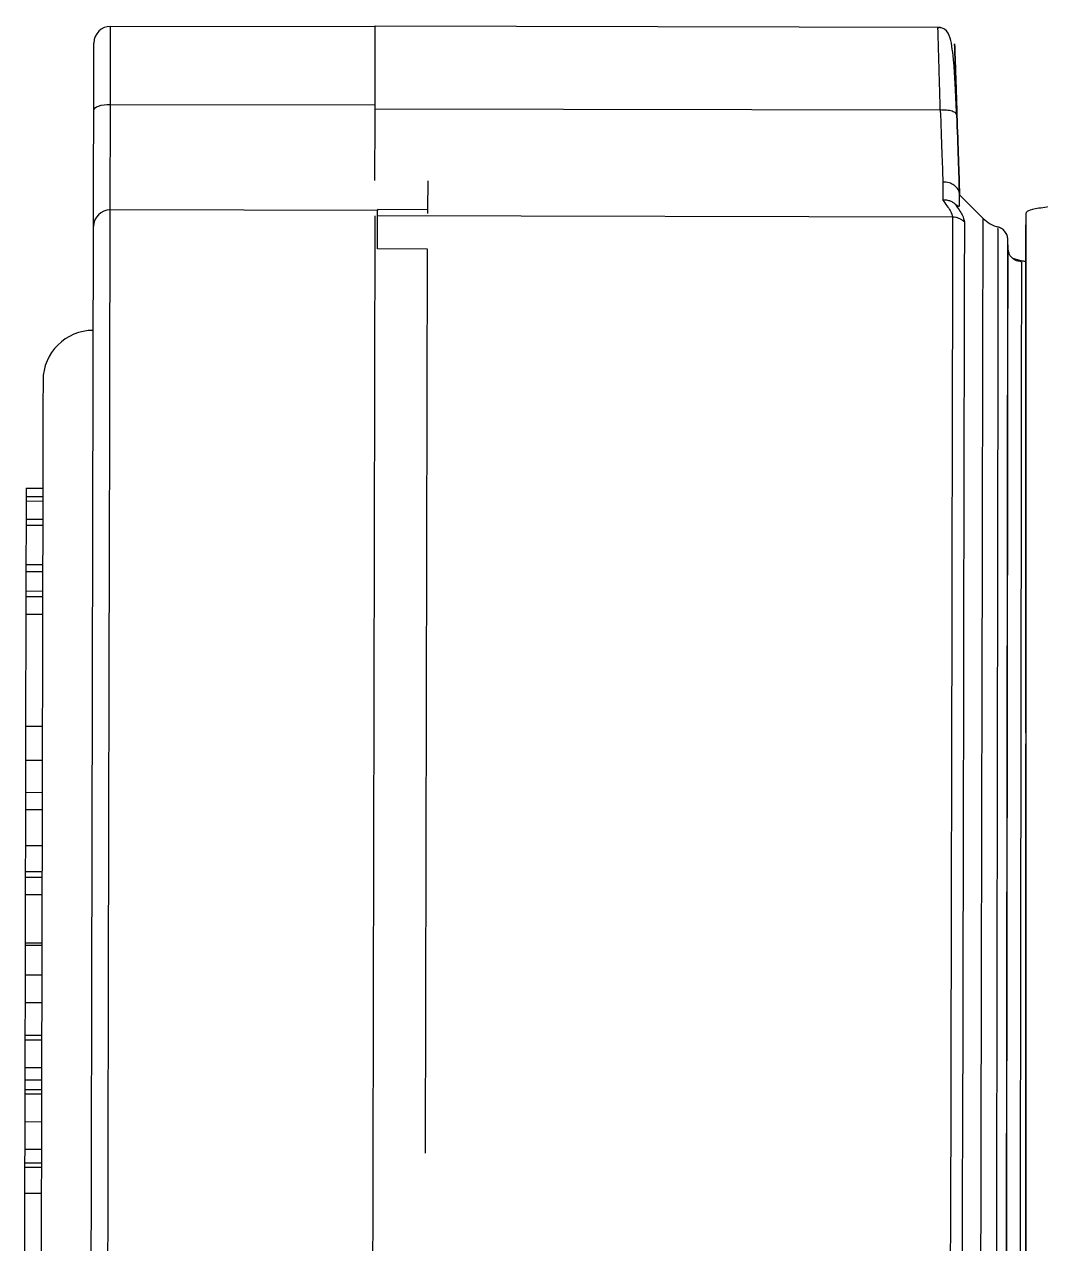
# Model space of a CAD drawing. Header units: millimetres. Extents: x 2371 to 4515, y 843 to 2359.
# Drawn here: x 2820.3 to 2881.2, y 2082.5 to 2155.5 of the extents above; entities that cross this region are included whole.
import ezdxf

# ---------------------------------------------------------------- set-up
doc = ezdxf.new("R2010")
doc.units = ezdxf.units.MM

msp = doc.modelspace()

# ---------------------------------------------------------------- linework, layer by layer
at = {"color": 7, "linetype": 'Continuous', "lineweight": 25}
for p, q in [((2825.476, 2150.704), (2825.486, 2155.373)), ((2841.329, 2155.339), (2825.486, 2155.373)), ((2875.166, 2155.302), (2841.329, 2155.374)), ((2825.463, 2144.382), (2825.476, 2150.704)), ((2825.476, 2150.704), (2841.319, 2150.67)), ((2841.318, 2150.439), (2875.153, 2150.367)), ((2844.466, 2146.128), (2844.463, 2144.398)), ((2875.309, 2146.057), (2875.307, 2144.969)), ((2877.719, 2143.882), (2876.307, 2145.299)), ((2876.308, 2145.292), (2876.307, 2145.299)), ((2841.463, 2144.348), (2825.463, 2144.382)), ((2841.458, 2142.048), (2841.463, 2144.348)), ((2875.89, 2143.953), (2841.462, 2144.027)), ((2844.463, 2144.398), (2841.463, 2144.404)), ((2841.463, 2144.404), (2841.463, 2144.348)), ((2844.463, 2144.398), (2844.462, 2144.169)), ((2880.277, 2144.186), (2880.277, 2143.495)), ((2879.212, 2142.008), (2879.197, 2142.614)), ((2844.458, 2142.041), (2841.458, 2142.048)), ((2844.342, 2087.94), (2844.458, 2142.041)), ((2820.427, 2127.739), (2820.426, 2127.238)), ((2820.427, 2127.739), (2821.427, 2127.737)), ((2820.425, 2126.968), (2820.423, 2125.874)), ((2820.426, 2127.238), (2820.425, 2126.968)), ((2820.425, 2126.968), (2821.425, 2126.966)), ((2820.426, 2127.238), (2821.426, 2127.236)), ((2820.422, 2125.525), (2820.417, 2123.165)), ((2820.423, 2125.874), (2820.422, 2125.525)), ((2820.422, 2125.525), (2821.422, 2125.523)), ((2820.423, 2125.874), (2821.423, 2125.872)), ((2820.416, 2122.743), (2820.414, 2121.582)), ((2820.417, 2123.165), (2820.416, 2122.743)), ((2820.416, 2122.743), (2821.416, 2122.741)), ((2820.417, 2123.165), (2821.417, 2123.162)), ((2820.413, 2121.248), (2820.411, 2120.2)), ((2820.414, 2121.582), (2820.413, 2121.248)), ((2820.413, 2121.248), (2821.413, 2121.246)), ((2820.414, 2121.582), (2821.414, 2121.58)), ((2820.411, 2120.2), (2820.397, 2113.494)), ((2820.411, 2120.2), (2821.411, 2120.198)), ((2820.397, 2113.494), (2820.392, 2111.455)), ((2820.397, 2113.494), (2821.397, 2113.492)), ((2880.277, 2111.398), (2880.277, 2112.429)), ((2820.392, 2111.455), (2820.388, 2109.533)), ((2820.392, 2111.455), (2821.392, 2111.453)), ((2820.388, 2109.533), (2820.386, 2108.488)), ((2820.388, 2109.533), (2821.388, 2109.531)), ((2820.386, 2108.488), (2820.381, 2106.351)), ((2821.386, 2108.486), (2820.386, 2108.488)), ((2820.381, 2106.351), (2820.378, 2104.787)), ((2820.381, 2106.351), (2821.381, 2106.349)), ((2820.377, 2104.449), (2820.375, 2103.422)), ((2820.378, 2104.888), (2820.377, 2104.378)), ((2820.378, 2104.787), (2820.377, 2104.449)), ((2820.378, 2104.787), (2820.377, 2104.449)), ((2820.377, 2104.449), (2821.377, 2104.447)), ((2820.378, 2104.787), (2821.378, 2104.785)), ((2820.375, 2103.422), (2821.375, 2103.42)), ((2820.368, 2100.391), (2820.365, 2098.603)), ((2820.368, 2100.391), (2821.368, 2100.388)), ((2820.369, 2100.527), (2821.369, 2100.525)), ((2820.365, 2098.603), (2820.361, 2096.949)), ((2820.365, 2098.603), (2821.365, 2098.601)), ((2820.361, 2096.949), (2820.357, 2094.997)), ((2820.361, 2096.949), (2821.361, 2096.947)), ((2820.357, 2094.997), (2820.356, 2094.725)), ((2820.357, 2094.997), (2821.357, 2094.995)), ((2820.356, 2094.725), (2820.353, 2093.066)), ((2820.356, 2094.725), (2821.356, 2094.723)), ((2820.353, 2093.066), (2820.351, 2092.326)), ((2820.353, 2093.066), (2821.353, 2093.064)), ((2820.351, 2092.326), (2820.35, 2091.753)), ((2820.351, 2092.326), (2821.351, 2092.324)), ((2820.349, 2091.481), (2820.346, 2089.822)), ((2820.35, 2091.753), (2820.349, 2091.481)), ((2820.349, 2091.481), (2821.349, 2091.479)), ((2820.35, 2091.753), (2821.35, 2091.751)), ((2820.346, 2089.822), (2820.342, 2088.178)), ((2820.346, 2089.822), (2821.346, 2089.82)), ((2820.342, 2088.178), (2820.341, 2087.351)), ((2820.342, 2088.178), (2821.342, 2088.176)), ((2820.34, 2087.102), (2820.337, 2085.538)), ((2820.341, 2087.351), (2820.34, 2087.102)), ((2820.34, 2087.102), (2821.34, 2087.1)), ((2820.341, 2087.351), (2821.341, 2087.349)), ((2820.337, 2085.526), (2820.324, 2079.438)), ((2820.337, 2085.538), (2821.337, 2085.535))]:
    msp.add_line(p, q, dxfattribs=at)
at = {"color": 7, "linetype": 'Continuous', "lineweight": 25, "flags": 128}
for points in [[(2824.475, 2150.355), (2824.495, 2150.423), (2824.552, 2150.489), (2824.644, 2150.55), (2824.769, 2150.603), (2824.92, 2150.646), (2825.093, 2150.678), (2825.281, 2150.698), (2825.476, 2150.704)], [(2825.325, 2079.985), (2825.336, 2085.245), (2825.347, 2090.415), (2825.358, 2095.474), (2825.369, 2100.398), (2825.379, 2105.164), (2825.389, 2109.752), (2825.398, 2114.141), (2825.407, 2118.31), (2825.415, 2122.241), (2825.423, 2125.916), (2825.43, 2129.319), (2825.437, 2132.433), (2825.443, 2135.246), (2825.448, 2137.743), (2825.453, 2139.915), (2825.457, 2141.75), (2825.46, 2143.242), (2825.463, 2144.382)], [(2875.89, 2143.953), (2875.888, 2142.801), (2875.885, 2141.303), (2875.881, 2139.465), (2875.876, 2137.296), (2875.871, 2134.805), (2875.865, 2132.004), (2875.858, 2128.904), (2875.851, 2125.521), (2875.843, 2121.869), (2875.835, 2117.963), (2875.826, 2113.823), (2875.817, 2109.466), (2875.807, 2104.911), (2875.797, 2100.18), (2875.786, 2095.293), (2875.776, 2090.272), (2875.765, 2085.139), (2875.753, 2079.918)], [(2877.583, 2080.513), (2877.594, 2085.689), (2877.605, 2090.772), (2877.616, 2095.739), (2877.626, 2100.566), (2877.636, 2105.232), (2877.646, 2109.715), (2877.655, 2113.996), (2877.663, 2118.053), (2877.672, 2121.869), (2877.679, 2125.427), (2877.686, 2128.709), (2877.693, 2131.701), (2877.698, 2134.39), (2877.703, 2136.763), (2877.708, 2138.808), (2877.711, 2140.518), (2877.714, 2141.883), (2877.716, 2142.899), (2877.718, 2143.559), (2877.719, 2143.861), (2877.719, 2143.882)], [(2876.597, 2143.664), (2876.594, 2142.516), (2876.591, 2141.023), (2876.587, 2139.192), (2876.583, 2137.031), (2876.577, 2134.549), (2876.571, 2131.758), (2876.565, 2128.67), (2876.558, 2125.299), (2876.55, 2121.66), (2876.541, 2117.769), (2876.533, 2113.644), (2876.523, 2109.303), (2876.514, 2104.765), (2876.504, 2100.051), (2876.493, 2095.182), (2876.482, 2090.179), (2876.472, 2085.065), (2876.46, 2079.863)]]:
    msp.add_lwpolyline(points, dxfattribs=at)
at = {"color": 7, "linetype": 'Continuous', "lineweight": 25}
for centre, radius, start, end in [((2825.484, 2154.373), 1, 89.87751, 179.87751), ((2825.452, 2143.39), 0.992, 89.41535, 179.40777), ((2879.136, 2145.293), 2, 224.87751, 255.57646), ((2824.441, 2134.175), 3, 89.87751, 179.87751)]:
    msp.add_arc(centre, radius, start, end, dxfattribs=at)
for points, knots in [([(2841.318, 2150.439), (2841.32, 2151.132), (2841.323, 2152.518), (2841.326, 2154.125), (2841.328, 2155.086), (2841.329, 2155.49), (2841.329, 2155.374), (2841.329, 2155.374)], [0, 0, 0, 0, 0.2499989, 0.4999978, 0.7499967, 0.9999956, 1, 1, 1, 1]), ([(2876.133, 2150.119), (2876.106, 2150.717), (2876.057, 2151.844), (2875.954, 2153.466), (2875.807, 2154.617), (2875.571, 2155.127), (2875.28, 2155.271), (2875.122, 2155.297), (2875.04, 2155.302), (2875.001, 2155.302), (2874.982, 2155.302)], [0, 0, 0, 0, 0.219365, 0.412937, 0.719402, 0.914593, 0.969102, 0.986635, 0.993634, 1, 1, 1, 1]), ([(2875.153, 2150.367), (2875.139, 2150.864), (2875.112, 2151.826), (2875.069, 2153.369), (2875.031, 2154.675), (2875.012, 2155.365), (2875.016, 2155.241), (2875.016, 2155.216)], [0, 0, 0, 0, 0.177765, 0.34408, 0.641108, 0.925204, 1, 1, 1, 1]), ([(2824.475, 2150.355), (2824.476, 2150.909), (2824.479, 2152.044), (2824.482, 2153.344), (2824.484, 2154.215), (2824.484, 2154.322), (2824.484, 2154.375)], [0, 0, 0, 0, 0.244178, 0.5, 0.755822, 1, 1, 1, 1]), ([(2876.151, 2150.058), (2876.132, 2150.66), (2876.092, 2151.864), (2876.047, 2153.242), (2876.018, 2154.134), (2876.008, 2154.436), (2876.018, 2154.13), (2876.047, 2153.237), (2876.092, 2151.861), (2876.132, 2150.659), (2876.151, 2150.058)], [0, 0, 0, 0, 0.125138, 0.250256, 0.375373, 0.50043, 0.625397, 0.750284, 0.875124, 1, 1, 1, 1]), ([(2824.46, 2143.4), (2824.461, 2143.634), (2824.462, 2144.109), (2824.465, 2145.693), (2824.47, 2147.785), (2824.474, 2149.508), (2824.475, 2150.355)], [0, 0, 0, 0, 0.245796, 0.5, 0.754204, 1, 1, 1, 1]), ([(2841.309, 2146.15), (2841.309, 2146.176), (2841.31, 2146.665), (2841.313, 2148.102), (2841.317, 2149.66), (2841.318, 2150.439)], [0, 0, 0, 0, 0.027312, 0.513656, 1, 1, 1, 1]), ([(2875.153, 2150.367), (2875.184, 2149.495), (2875.243, 2147.855), (2875.288, 2146.631), (2875.309, 2146.057)], [0, 0, 0, 0, 0.531637, 1, 1, 1, 1]), ([(2876.151, 2150.058), (2876.137, 2150.1), (2876.115, 2150.165), (2875.989, 2150.24), (2875.86, 2150.29), (2875.701, 2150.329), (2875.47, 2150.364), (2875.278, 2150.366), (2875.153, 2150.367)], [0, 0, 0, 0, 0.239618, 0.368465, 0.500002, 0.631538, 0.760384, 1, 1, 1, 1]), ([(2876.308, 2145.292), (2876.285, 2145.97), (2876.241, 2147.336), (2876.181, 2149.146), (2876.151, 2150.058)], [0, 0, 0, 0, 0.496466, 1, 1, 1, 1]), ([(2876.151, 2150.058), (2876.181, 2149.148), (2876.241, 2147.338), (2876.285, 2145.972), (2876.308, 2145.293)], [0, 0, 0, 0, 0.502375, 1, 1, 1, 1]), ([(2876.307, 2145.292), (2876.302, 2145.346), (2876.293, 2145.451), (2876.208, 2145.653), (2876.095, 2145.776), (2876.003, 2145.847), (2876.002, 2145.847), (2875.999, 2145.85), (2875.987, 2145.859), (2875.893, 2145.926), (2875.676, 2146.039), (2875.436, 2146.051), (2875.309, 2146.057)], [0, 0, 0, 0, 0.13275, 0.258828, 0.507271, 0.507353, 0.507953, 0.509582, 0.515681, 0.539247, 0.754927, 1, 1, 1, 1]), ([(2876.306, 2144.627), (2876.306, 2144.629), (2876.306, 2144.645), (2876.306, 2144.75), (2876.307, 2144.958), (2876.307, 2145.177), (2876.307, 2145.292)], [0, 0, 0, 0, 0.008069, 0.080583, 0.514577, 1, 1, 1, 1]), ([(2876.053, 2144.73), (2876.006, 2144.769), (2875.906, 2144.849), (2875.714, 2144.931), (2875.51, 2144.974), (2875.369, 2144.971), (2875.307, 2144.969)], [0, 0, 0, 0, 0.239149, 0.497163, 0.778524, 1, 1, 1, 1]), ([(2875.307, 2144.969), (2875.477, 2144.744), (2875.81, 2144.303), (2875.864, 2144.068), (2875.89, 2143.953)], [0, 0, 0, 0, 0.51151, 1, 1, 1, 1]), ([(2876.053, 2144.73), (2876.21, 2144.498), (2876.522, 2144.036), (2876.572, 2143.788), (2876.597, 2143.664)], [0, 0, 0, 0, 0.5006525, 1, 1, 1, 1]), ([(2876.306, 2144.627), (2876.3, 2144.604), (2876.291, 2144.572), (2876.205, 2144.61), (2876.131, 2144.661), (2876.078, 2144.709), (2876.053, 2144.73)], [0, 0, 0, 0, 0.546902, 0.785535, 0.902249, 1, 1, 1, 1]), ([(2884.277, 2144.669), (2883.782, 2144.663), (2882.793, 2144.652), (2881.507, 2144.559), (2880.625, 2144.419), (2880.302, 2144.281), (2880.282, 2144.199), (2880.277, 2144.179)], [0, 0, 0, 0, 0.247809, 0.4960641, 0.7267645, 0.9338912, 1, 1, 1, 1]), ([(2880.277, 2144.179), (2880.277, 2144.075), (2880.277, 2143.555), (2880.277, 2142.188), (2880.277, 2140.028), (2880.277, 2137.409), (2880.277, 2134.947), (2880.277, 2131.439), (2880.277, 2128.296), (2880.277, 2123.981), (2880.277, 2119.294), (2880.277, 2114.162), (2880.277, 2108.738), (2880.277, 2104.179), (2880.277, 2098.257), (2880.277, 2093.351), (2880.277, 2086.672), (2880.277, 2082.379), (2880.278, 2079.378)], [0, 0, 0, 0, 0.020124, 0.100733, 0.181328, 0.221587, 0.302184, 0.342442, 0.423039, 0.463298, 0.543894, 0.624491, 0.664749, 0.745346, 0.785604, 0.8662, 0.906458, 1, 1, 1, 1]), ([(2824.324, 2079.809), (2824.33, 2082.304), (2824.341, 2087.342), (2824.356, 2094.719), (2824.372, 2101.961), (2824.387, 2108.94), (2824.401, 2115.543), (2824.414, 2121.636), (2824.426, 2127.129), (2824.436, 2131.941), (2824.445, 2136.003), (2824.452, 2139.273), (2824.457, 2141.811), (2824.459, 2142.874), (2824.46, 2143.4)], [0, 0, 0, 0, 0.0799588, 0.1613715, 0.2441424, 0.3288926, 0.4142166, 0.5, 0.5857784, 0.6711024, 0.7558576, 0.8386237, 0.9200388, 1, 1, 1, 1]), ([(2878.608, 2143.231), (2878.608, 2143.26), (2878.608, 2143.348), (2878.607, 2142.362), (2878.604, 2140.349), (2878.6, 2137.286), (2878.594, 2133.898), (2878.589, 2130.561), (2878.585, 2127.491), (2878.579, 2123.847), (2878.572, 2119.577), (2878.565, 2114.931), (2878.557, 2109.984), (2878.549, 2104.814), (2878.54, 2099.13), (2878.53, 2092.932), (2878.52, 2086.249), (2878.512, 2081.558), (2878.508, 2079.164)], [0, 0, 0, 0, 0.039342, 0.122943, 0.206183, 0.289063, 0.371582, 0.416612, 0.465601, 0.518547, 0.575452, 0.636313, 0.690059, 0.746552, 0.805793, 0.867782, 0.932518, 1, 1, 1, 1]), ([(2879.197, 2142.606), (2879.188, 2142.691), (2879.169, 2142.866), (2879.033, 2143.1), (2878.834, 2143.284), (2878.668, 2143.342), (2878.587, 2143.37)], [0, 0, 0, 0, 0.243492, 0.499921, 0.756389, 1, 1, 1, 1]), ([(2880.277, 2113.089), (2880.277, 2114.274), (2880.277, 2116.528), (2880.277, 2120.568), (2880.277, 2124.275), (2880.277, 2128.51), (2880.277, 2131.584), (2880.277, 2134.996), (2880.277, 2137.974), (2880.277, 2140.317), (2880.277, 2142.258), (2880.277, 2142.991), (2880.277, 2143.488)], [0, 0, 0, 0, 0.072858, 0.13859, 0.270184, 0.335916, 0.467513, 0.533245, 0.664841, 0.796434, 0.862166, 1, 1, 1, 1]), ([(2879.113, 2079.028), (2879.118, 2082.328), (2879.127, 2088.926), (2879.14, 2098.356), (2879.152, 2107.237), (2879.163, 2115.394), (2879.173, 2122.695), (2879.181, 2129.013), (2879.188, 2134.235), (2879.193, 2138.291), (2879.196, 2141.039), (2879.197, 2142.485), (2879.197, 2142.462), (2879.197, 2142.453)], [0, 0, 0, 0, 0.094309, 0.188619, 0.282928, 0.377238, 0.471547, 0.565857, 0.660166, 0.754475, 0.848785, 0.943094, 1, 1, 1, 1]), ([(2879.127, 2078.98), (2879.131, 2081.365), (2879.137, 2086.072), (2879.146, 2092.821), (2879.155, 2099.164), (2879.163, 2105.059), (2879.17, 2110.49), (2879.178, 2116.222), (2879.186, 2121.991), (2879.193, 2127.471), (2879.199, 2131.938), (2879.203, 2135.462), (2879.206, 2138.124), (2879.209, 2140.027), (2879.21, 2141.245), (2879.211, 2141.962), (2879.21, 2141.993), (2879.21, 2142.008)], [0, 0, 0, 0, 0.06854, 0.13522, 0.200041, 0.263001, 0.324101, 0.38334, 0.468684, 0.549845, 0.626823, 0.699617, 0.768227, 0.832652, 0.892892, 0.948946, 1, 1, 1, 1]), ([(2880.008, 2141.291), (2879.909, 2141.303), (2879.702, 2141.325), (2879.433, 2141.509), (2879.248, 2141.775), (2879.222, 2141.981), (2879.21, 2142.08)], [0, 0, 0, 0, 0.2413, 0.50044, 0.759328, 1, 1, 1, 1]), ([(2880.293, 2141.291), (2880.218, 2141.303), (2879.896, 2141.355), (2879.68, 2141.425), (2879.514, 2141.479)], [0, 0, 0, 0, 0.233143, 1, 1, 1, 1]), ([(2880.008, 2141.254), (2880.008, 2141.266), (2880.009, 2141.378), (2880.009, 2141.026), (2880.008, 2140.456), (2880.008, 2139.909), (2880.007, 2139.235), (2880.006, 2138.427), (2880.005, 2137.487), (2880.003, 2136.415), (2880.001, 2134.706), (2879.998, 2132.02), (2879.993, 2127.87), (2879.986, 2122.653), (2879.979, 2117.047), (2879.971, 2111.369), (2879.964, 2105.902), (2879.956, 2099.889), (2879.946, 2093.342), (2879.937, 2086.299), (2879.93, 2081.357), (2879.926, 2078.843)], [0, 0, 0, 0, 0.008365, 0.077995, 0.107986, 0.138061, 0.168221, 0.198465, 0.228793, 0.259205, 0.289702, 0.358895, 0.433683, 0.514064, 0.600037, 0.66048, 0.723411, 0.788828, 0.856732, 0.927123, 1, 1, 1, 1]), ([(2821.441, 2134.181), (2821.441, 2134.126), (2821.44, 2134.017), (2821.438, 2133.107), (2821.435, 2131.621), (2821.431, 2129.447), (2821.425, 2126.616), (2821.417, 2123.102), (2821.408, 2118.948), (2821.398, 2114.205), (2821.387, 2108.943), (2821.375, 2103.251), (2821.362, 2097.229), (2821.348, 2091.006), (2821.335, 2084.64), (2821.321, 2078.287), (2821.308, 2071.949), (2821.299, 2067.77), (2821.294, 2065.681)], [0, 0, 0, 0, 0.058246, 0.116497, 0.17824, 0.239988, 0.303803, 0.368626, 0.434138, 0.5, 0.565862, 0.631374, 0.696197, 0.760012, 0.821755, 0.883503, 0.94175, 1, 1, 1, 1]), ([(2880.278, 2080.298), (2880.278, 2080.605), (2880.277, 2083.504), (2880.277, 2088.93), (2880.277, 2095.147), (2880.277, 2101.182), (2880.277, 2105.812), (2880.277, 2109.623), (2880.277, 2111.067), (2880.277, 2111.463)], [0, 0, 0, 0, 0.027476, 0.259697, 0.491874, 0.607849, 0.840033, 0.956008, 1, 1, 1, 1]), ([(2820.375, 2103.422), (2820.374, 2103.092), (2820.373, 2102.455), (2820.371, 2101.678), (2820.37, 2101.067), (2820.369, 2100.745), (2820.369, 2100.576), (2820.369, 2100.527)], [0, 0, 0, 0, 0.328754, 0.633799, 0.764636, 0.93153, 1, 1, 1, 1]), ([(2820.369, 2100.527), (2820.369, 2100.464), (2820.368, 2100.379), (2820.369, 2100.401), (2820.369, 2100.407)], [0, 0, 0, 0, 0.737807, 1, 1, 1, 1])]:
    msp.add_open_spline(points, degree=3, knots=knots, dxfattribs=at)
for points in [[(2841.305, 2144.027), (2841.303, 2143.463), (2841.301, 2142.333), (2841.295, 2139.654), (2841.288, 2136.285), (2841.279, 2132.189), (2841.269, 2127.425), (2841.258, 2122.037), (2841.245, 2116.08), (2841.231, 2109.614), (2841.216, 2102.703), (2841.201, 2095.415), (2841.184, 2087.836), (2841.173, 2082.606), (2841.168, 2079.991)], [(2876.597, 2143.664), (2876.548, 2143.707), (2876.45, 2143.793), (2876.275, 2143.883), (2876.087, 2143.942), (2875.956, 2143.95), (2875.89, 2143.953)]]:
    msp.add_open_spline(points, degree=3, dxfattribs=at)

doc.saveas('drawing.dxf')
